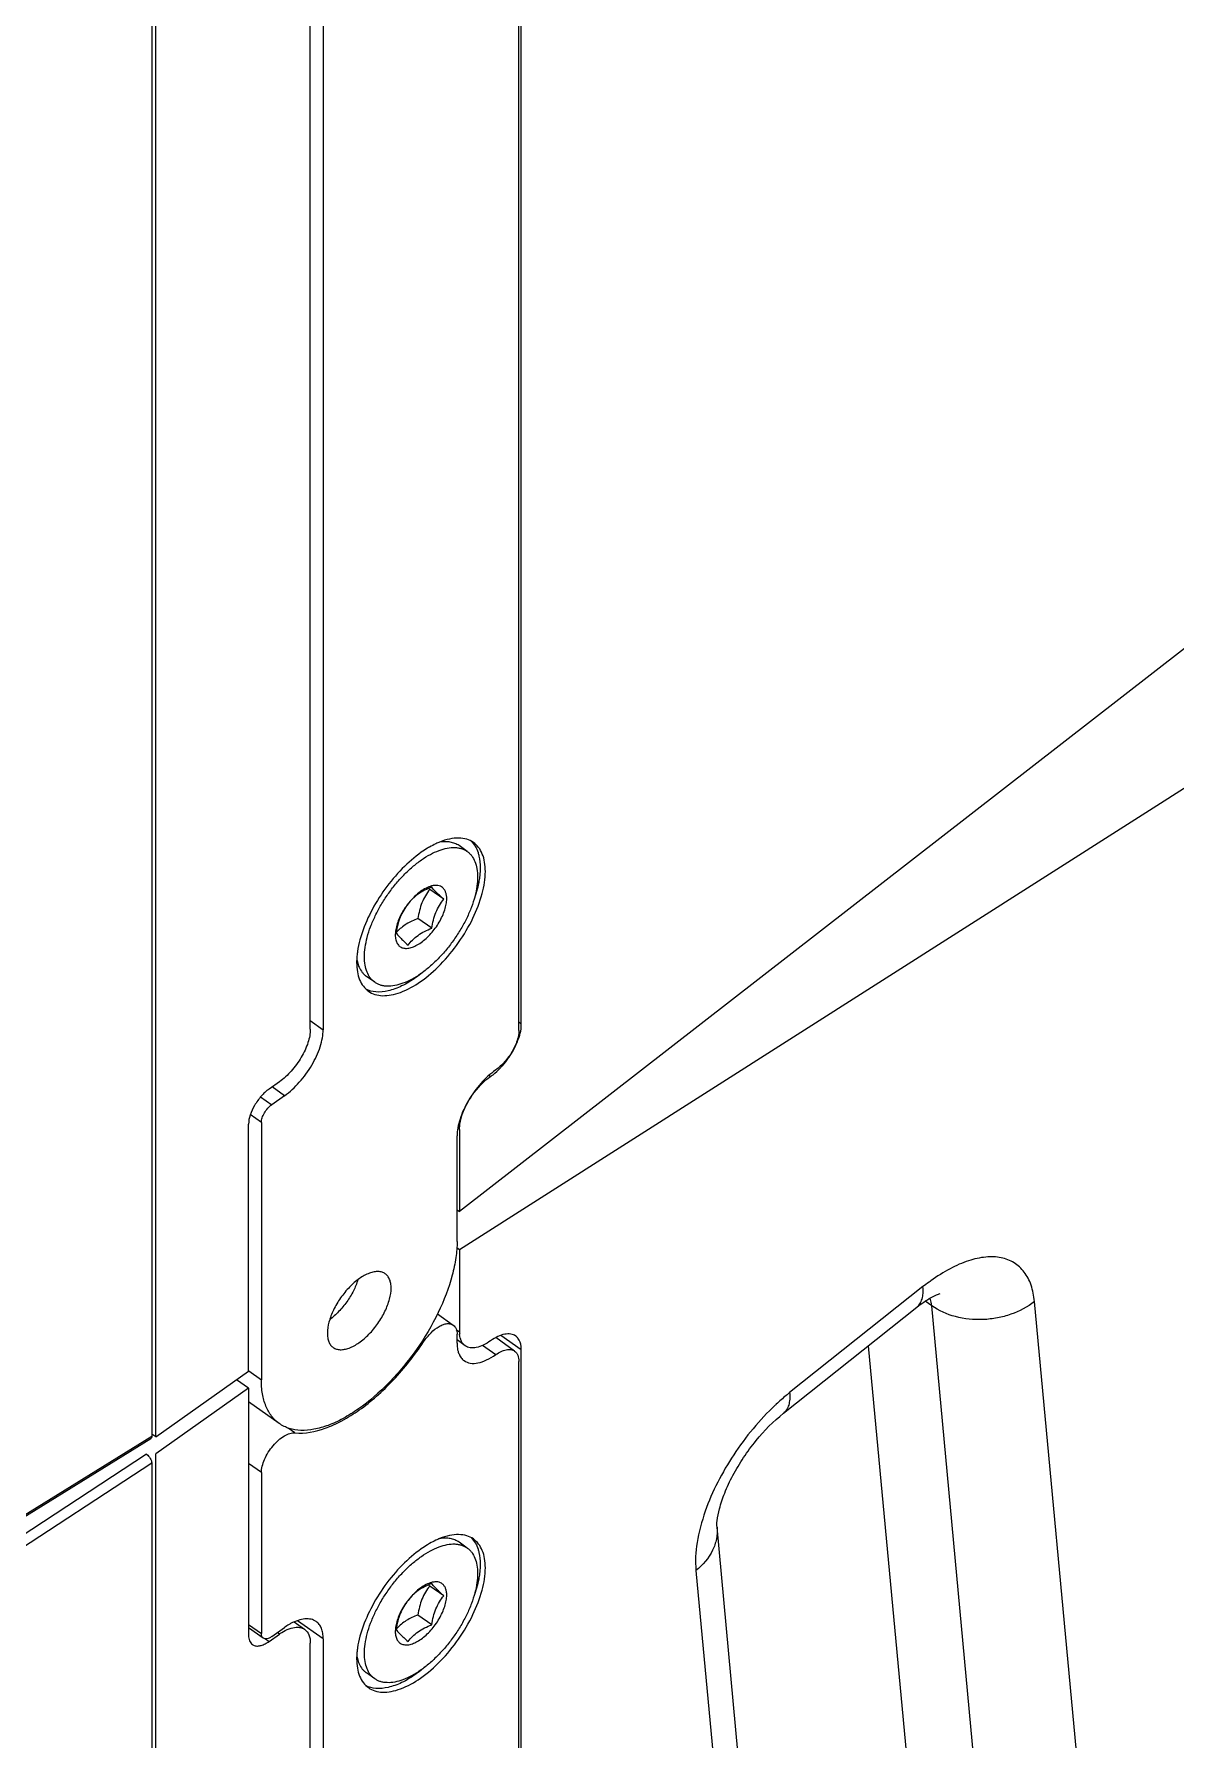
# Model space of a CAD drawing. Header units: millimetres. Extents: x 0 to 9253, y 0 to 2730.
# Drawn here: x 8726.2 to 8804.6, y 2020.8 to 2138 of the extents above; entities that cross this region are included whole.
import ezdxf

# ---------------------------------------------------------------- set-up
doc = ezdxf.new("R2010")
doc.units = ezdxf.units.MM
doc.layers.get('0').update_dxf_attribs({"lineweight": 13})

msp = doc.modelspace()

# ---------------------------------------------------------------- linework, layer by layer
at = {"color": 7, "linetype": 'Continuous'}
for p, q in [((8759.67, 2070), (8759.67, 2258.07)), ((8759.5, 2069.54), (8759.5, 2257.28)), ((8734.57, 2041.64), (8734.57, 2250.94)), ((8734.29, 2250.3), (8734.29, 2041.67)), ((8745.18, 2069.64), (8745.18, 2237.93)), ((8746.06, 2238.24), (8746.06, 2069.59)), ((8921.84, 2186.41), (8755.43, 2057.1)), ((8755.43, 2054.5), (8934.68, 2168.72)), ((8755.96, 2081.84), (8755.39, 2082.24)), ((8751.89, 2078.24), (8751.89, 2078.24)), ((8751.89, 2078.24), (8751.89, 2078.24)), ((8751.99, 2078.37), (8751.99, 2078.36)), ((8754.34, 2078.56), (8753.38, 2079.23)), ((8753.52, 2076.56), (8752.57, 2077.24)), ((8751.02, 2076.29), (8751.01, 2076.1)), ((8749.61, 2072.85), (8749.04, 2073.25)), ((8745.18, 2070.22), (8746.06, 2069.59)), ((8759.5, 2070.13), (8759.67, 2070)), ((8743.06, 2066.02), (8742.35, 2065.52)), ((8743.41, 2065.06), (8742.56, 2065.67)), ((8757.56, 2066.38), (8757.45, 2066.46)), ((8741.77, 2064.98), (8742.53, 2064.44)), ((8743.41, 2065.06), (8742.53, 2064.44)), ((8740.94, 2046.14), (8740.94, 2063.11)), ((8741.82, 2063.23), (8741.06, 2063.77)), ((8741.82, 2063.23), (8741.82, 2045.55)), ((8755.26, 2055.05), (8755.26, 2062.3)), ((8755.43, 2062.75), (8755.31, 2062.84)), ((8755.43, 2062.75), (8755.43, 2057.1)), ((8755.26, 2057.22), (8755.43, 2057.1)), ((8755.24, 2054.63), (8755.43, 2054.5)), ((8755.43, 2054.5), (8755.43, 2048.84)), ((8787.25, 2051.95), (8778.09, 2044.67)), ((8753.91, 2050.08), (8755, 2049.31)), ((8777.67, 2043.25), (8786.82, 2050.53)), ((8787.85, 2050.64), (8787.41, 2050.95)), ((8793.03, 1995.13), (8787.85, 2050.64)), ((8800.09, 1995.42), (8794.91, 2050.93)), ((8755.2, 2049), (8755.43, 2048.84)), ((8752.86, 2048.22), (8752.96, 2048.16)), ((8755.26, 2048.06), (8755.26, 2048.68)), ((8755.82, 2047.89), (8755.26, 2048.29)), ((8755.45, 2048.52), (8755.43, 2048.69)), ((8757.01, 2047.92), (8757.91, 2047.28)), ((8759.21, 2047.53), (8757.91, 2048.45)), ((8759.67, 2047.61), (8758.26, 2048.6)), ((8783.49, 2047.88), (8788.08, 1998.63)), ((8759.5, 1859.08), (8759.5, 2046.81)), ((8759.67, 1859.53), (8759.67, 2047.61)), ((8734.57, 2041.64), (8740.94, 2046.14)), ((8740.94, 2044.97), (8740.11, 2045.55)), ((8740.96, 2046.16), (8741.82, 2045.55)), ((8740.94, 2044.97), (8734.57, 2040.47)), ((8740.94, 2044.97), (8740.94, 2028)), ((8743.05, 2042.55), (8740.94, 2044.04)), ((8744.12, 2041.91), (8743.65, 2042.24)), ((8734.22, 2041.5), (8723.96, 2035.14)), ((8734.29, 2041.67), (8724.03, 2035.3)), ((8734.57, 2041.64), (8734.29, 2041.83)), ((8733.94, 2040.44), (8723.69, 2033.74)), ((8724.03, 2033.13), (8734.29, 2039.84)), ((8734.29, 2039.84), (8734.29, 1831.2)), ((8734.57, 1831.17), (8734.57, 2040.47)), ((8741.82, 2039.18), (8740.94, 2039.8)), ((8741.82, 2039.18), (8741.82, 2028.13)), ((8778.28, 1979.92), (8773.11, 2035.43)), ((8755.96, 2034), (8755.39, 2034.4)), ((8754.34, 2030.72), (8753.38, 2031.39)), ((8771.66, 2032.46), (8776.84, 1976.95)), ((8751.89, 2030.41), (8751.89, 2030.4)), ((8751.89, 2030.41), (8751.89, 2030.4)), ((8751.99, 2030.53), (8751.99, 2030.53)), ((8746.06, 2027.77), (8744.3, 2029.01)), ((8753.52, 2028.73), (8752.57, 2029.4)), ((8740.94, 2028.75), (8741.82, 2028.13)), ((8741.95, 2027.81), (8740.94, 2028.53)), ((8742.35, 2027.59), (8743.06, 2028.09)), ((8742.53, 2027.92), (8743.41, 2028.54)), ((8743.06, 2028.09), (8742.91, 2028.19)), ((8744.08, 2028.92), (8744.79, 2028.42)), ((8751.02, 2028.46), (8751.01, 2028.26)), ((8742.1, 2027.76), (8742.35, 2027.59)), ((8745.18, 1859.17), (8745.18, 2027.47)), ((8746.06, 2027.77), (8746.06, 1859.12)), ((8749.61, 2025.02), (8749.04, 2025.42))]:
    msp.add_line(p, q, dxfattribs=at)
for centre, radius, start, end in [((8755.93, 2077.86), 4.99, 111.9919, 113.587), ((8755.83, 2075.19), 4.99, 142.3029, 144.831), ((8755.79, 2075.22), 4.94, 142.0205, 142.2469), ((8755.77, 2075.24), 4.91, 140.4535, 142.0218), ((8770.62, 2098.2), 25.63, 227.4989, 227.7476), ((8755.83, 2075.19), 4.99, 145.4518, 147.0417), ((8755.85, 2075.18), 5.01, 144.8284, 145.4529), ((8753.65, 2073.99), 3.43, 136.9578, 138.8577), ((8754.32, 2074.11), 5.96, 171.6638, 173.0376), ((8752.96, 2074.22), 4.6, 177.4877, 179.9785), ((8757.37, 2048.84), 1.94, 179.9461, 184.474), ((8788.69, 2031.49), 16.91, 132.9385, 133.2113), ((8734.16, 2041.61), 0.125, 301.8787, 315.9106), ((8755.93, 2030.02), 4.99, 111.9919, 113.587), ((8770.62, 2050.36), 25.63, 227.4989, 227.7476), ((8755.83, 2027.35), 4.99, 145.4518, 147.0417), ((8755.85, 2027.34), 5.01, 144.8284, 145.4529), ((8755.83, 2027.35), 4.99, 142.3029, 144.831), ((8755.79, 2027.38), 4.94, 142.0205, 142.2469), ((8755.77, 2027.4), 4.91, 140.4535, 142.0218), ((8753.65, 2026.16), 3.43, 136.9578, 138.8577), ((8754.32, 2026.28), 5.96, 171.6638, 173.0376), ((8752.96, 2026.39), 4.6, 177.4877, 179.9785)]:
    msp.add_arc(centre, radius, start, end, dxfattribs=at)
for points, knots in [([(8752.8, 2081.78), (8752.33, 2081.45), (8751.43, 2080.66), (8750.26, 2079.27), (8749.31, 2077.72), (8748.84, 2076.61), (8748.67, 2076.05)], [0, 0, 0, 0, 0.239899, 0.497848, 0.756928, 1, 1, 1, 1]), ([(8748.89, 2074.6), (8748.89, 2074.81), (8748.93, 2075.27), (8749.08, 2075.96), (8749.31, 2076.69), (8749.64, 2077.44), (8750.03, 2078.18), (8750.5, 2078.9), (8751.02, 2079.59), (8751.59, 2080.22), (8752.18, 2080.78), (8752.79, 2081.26), (8753.4, 2081.64), (8753.99, 2081.91), (8754.56, 2082.08), (8755.01, 2082.12), (8755.34, 2082.09), (8755.56, 2082.04), (8755.77, 2081.95), (8755.9, 2081.88), (8755.96, 2081.84)], [0, 0, 0, 0, 0.056997, 0.119738, 0.187523, 0.259352, 0.334013, 0.41016, 0.486379, 0.561254, 0.633429, 0.701674, 0.764964, 0.822565, 0.874167, 0.920041, 0.941172, 0.961349, 0.98085, 1, 1, 1, 1]), ([(8753.37, 2082.14), (8753.32, 2082.12), (8753.13, 2082), (8752.94, 2081.88), (8752.8, 2081.78)], [0, 0, 0, 0, 0.243579, 1, 1, 1, 1]), ([(8753.94, 2082.43), (8753.89, 2082.41), (8753.7, 2082.32), (8753.51, 2082.22), (8753.37, 2082.14)], [0, 0, 0, 0, 0.242424, 1, 1, 1, 1]), ([(8756.39, 2082.45), (8756.25, 2082.55), (8755.92, 2082.71), (8755.34, 2082.78), (8754.71, 2082.71), (8754.28, 2082.57), (8754.06, 2082.48)], [0, 0, 0, 0, 0.215318, 0.446909, 0.706496, 1, 1, 1, 1]), ([(8755.39, 2082.24), (8755.3, 2082.3), (8755.11, 2082.4), (8754.79, 2082.49), (8754.43, 2082.52), (8754.19, 2082.5), (8754.06, 2082.47)], [0, 0, 0, 0, 0.229879, 0.468546, 0.723459, 1, 1, 1, 1]), ([(8755.96, 2081.84), (8756.01, 2081.8), (8756.12, 2081.7), (8756.32, 2081.48), (8756.51, 2081.14), (8756.64, 2080.64), (8756.67, 2080.28), (8756.67, 2080.1)], [0, 0, 0, 0, 0.108599, 0.219095, 0.452032, 0.710333, 1, 1, 1, 1]), ([(8756.22, 2082.55), (8756.32, 2082.45), (8756.52, 2082.2), (8756.65, 2081.91), (8756.7, 2081.76)], [0, 0, 0, 0, 0.481016, 1, 1, 1, 1]), ([(8757.2, 2080.47), (8757.2, 2080.68), (8757.17, 2081.09), (8757.02, 2081.65), (8756.76, 2082.12), (8756.52, 2082.36), (8756.39, 2082.45)], [0, 0, 0, 0, 0.289641, 0.548348, 0.781427, 1, 1, 1, 1]), ([(8756.7, 2081.76), (8756.72, 2081.68), (8756.81, 2081.34), (8756.85, 2080.99), (8756.85, 2080.72)], [0, 0, 0, 0, 0.232662, 1, 1, 1, 1]), ([(8756.85, 2080.72), (8756.85, 2080.67), (8756.84, 2080.45), (8756.82, 2080.24), (8756.8, 2080.07)], [0, 0, 0, 0, 0.240937, 1, 1, 1, 1]), ([(8749.17, 2072.24), (8749.31, 2072.15), (8749.62, 2071.99), (8750.16, 2071.91), (8750.76, 2071.97), (8751.67, 2072.23), (8752.85, 2072.9), (8754.19, 2074.08), (8755.4, 2075.55), (8756.37, 2077.19), (8757.01, 2078.84), (8757.2, 2079.96), (8757.2, 2080.47)], [0, 0, 0, 0, 0.038584, 0.079849, 0.125777, 0.177443, 0.29824, 0.438678, 0.589834, 0.740712, 0.880344, 1, 1, 1, 1]), ([(8756.67, 2080.1), (8756.67, 2079.88), (8756.63, 2079.43), (8756.49, 2078.73), (8756.25, 2078), (8755.93, 2077.25), (8755.53, 2076.51), (8755.06, 2075.79), (8754.54, 2075.1), (8753.97, 2074.47), (8753.38, 2073.91), (8752.77, 2073.43), (8752.16, 2073.05), (8751.57, 2072.78), (8751, 2072.61), (8750.55, 2072.57), (8750.22, 2072.6), (8750, 2072.65), (8749.79, 2072.74), (8749.66, 2072.81), (8749.61, 2072.85)], [0, 0, 0, 0, 0.056997, 0.119738, 0.187523, 0.259352, 0.334013, 0.41016, 0.486379, 0.561254, 0.633429, 0.701674, 0.764964, 0.822565, 0.874167, 0.920041, 0.941172, 0.961349, 0.98085, 1, 1, 1, 1]), ([(8753.52, 2079.39), (8753.35, 2079.33), (8753.03, 2079.18), (8752.58, 2078.92), (8752.19, 2078.6), (8751.98, 2078.36), (8751.89, 2078.24)], [0, 0, 0, 0, 0.267932, 0.525013, 0.768412, 1, 1, 1, 1]), ([(8753.5, 2079.47), (8753.37, 2079.43), (8753.1, 2079.33), (8752.72, 2079.08), (8752.34, 2078.76), (8752.1, 2078.5), (8751.99, 2078.37)], [0, 0, 0, 0, 0.210222, 0.451003, 0.716997, 1, 1, 1, 1]), ([(8754.55, 2078.6), (8754.55, 2078.68), (8754.54, 2078.83), (8754.48, 2079.04), (8754.39, 2079.22), (8754.27, 2079.36), (8754.11, 2079.46), (8753.92, 2079.51), (8753.71, 2079.51), (8753.57, 2079.49), (8753.5, 2079.47)], [0, 0, 0, 0, 0.147241, 0.279553, 0.399254, 0.510957, 0.620874, 0.73566, 0.860851, 1, 1, 1, 1]), ([(8754.34, 2078.56), (8754.24, 2078.65), (8754.06, 2078.81), (8753.82, 2079.04), (8753.64, 2079.23), (8753.55, 2079.34), (8753.52, 2079.39)], [0, 0, 0, 0, 0.34222, 0.629618, 0.846996, 1, 1, 1, 1]), ([(8756.8, 2080.07), (8756.79, 2079.95), (8756.7, 2079.41), (8756.55, 2078.88), (8756.41, 2078.49)], [0, 0, 0, 0, 0.235227, 1, 1, 1, 1]), ([(8751.01, 2076.1), (8751.01, 2075.99), (8751.03, 2075.79), (8751.12, 2075.55), (8751.22, 2075.41), (8751.31, 2075.32), (8751.41, 2075.25), (8751.57, 2075.19), (8751.81, 2075.17), (8752.12, 2075.23), (8752.45, 2075.37), (8752.8, 2075.58), (8753.14, 2075.86), (8753.47, 2076.19), (8753.77, 2076.57), (8754.04, 2076.97), (8754.25, 2077.39), (8754.42, 2077.81), (8754.52, 2078.21), (8754.55, 2078.47), (8754.55, 2078.6)], [0, 0, 0, 0, 0.053348, 0.099523, 0.120693, 0.141149, 0.161448, 0.182168, 0.226747, 0.278029, 0.337163, 0.403918, 0.477143, 0.555094, 0.635658, 0.716536, 0.79541, 0.8701, 0.938747, 1, 1, 1, 1]), ([(8751.89, 2078.24), (8751.78, 2078.1), (8751.58, 2077.81), (8751.34, 2077.33), (8751.17, 2076.8), (8751.1, 2076.43), (8751.07, 2076.25)], [0, 0, 0, 0, 0.238161, 0.484311, 0.739034, 1, 1, 1, 1]), ([(8753.38, 2079.23), (8753.28, 2079.09), (8753.08, 2078.8), (8752.83, 2078.32), (8752.67, 2077.79), (8752.6, 2077.42), (8752.57, 2077.24)], [0, 0, 0, 0, 0.238161, 0.484311, 0.739034, 1, 1, 1, 1]), ([(8753.52, 2076.56), (8753.55, 2076.75), (8753.62, 2077.12), (8753.79, 2077.65), (8754.03, 2078.13), (8754.23, 2078.42), (8754.34, 2078.56)], [0, 0, 0, 0, 0.260966, 0.515689, 0.761839, 1, 1, 1, 1]), ([(8751.65, 2077.9), (8751.56, 2077.77), (8751.4, 2077.5), (8751.22, 2077.09), (8751.09, 2076.68), (8751.04, 2076.42), (8751.02, 2076.29)], [0, 0, 0, 0, 0.272138, 0.533729, 0.778085, 1, 1, 1, 1]), ([(8752.57, 2077.24), (8752.43, 2077.18), (8752.16, 2077.07), (8751.77, 2076.86), (8751.43, 2076.61), (8751.24, 2076.43), (8751.15, 2076.33)], [0, 0, 0, 0, 0.264232, 0.520305, 0.765632, 1, 1, 1, 1]), ([(8748.67, 2076.05), (8748.64, 2075.96), (8748.54, 2075.61), (8748.46, 2075.24), (8748.42, 2074.97)], [0, 0, 0, 0, 0.260291, 1, 1, 1, 1]), ([(8751.07, 2076.25), (8751.1, 2076.2), (8751.19, 2076.08), (8751.37, 2075.9), (8751.61, 2075.67), (8751.79, 2075.5), (8751.89, 2075.41)], [0, 0, 0, 0, 0.153004, 0.370382, 0.657779, 1, 1, 1, 1]), ([(8751.89, 2075.41), (8751.98, 2075.53), (8752.19, 2075.77), (8752.58, 2076.09), (8753.03, 2076.36), (8753.35, 2076.5), (8753.52, 2076.56)], [0, 0, 0, 0, 0.231588, 0.474987, 0.732068, 1, 1, 1, 1]), ([(8748.4, 2074.83), (8748.4, 2074.8), (8748.38, 2074.66), (8748.37, 2074.52), (8748.37, 2074.42)], [0, 0, 0, 0, 0.255577, 1, 1, 1, 1]), ([(8748.36, 2074.22), (8748.36, 2074.01), (8748.39, 2073.6), (8748.54, 2073.04), (8748.8, 2072.57), (8749.04, 2072.34), (8749.17, 2072.24)], [0, 0, 0, 0, 0.289641, 0.548348, 0.781427, 1, 1, 1, 1]), ([(8748.38, 2074.39), (8748.39, 2074.35), (8748.43, 2074.17), (8748.48, 2074), (8748.54, 2073.88)], [0, 0, 0, 0, 0.261696, 1, 1, 1, 1]), ([(8748.54, 2073.88), (8748.59, 2073.76), (8748.7, 2073.58), (8748.88, 2073.38), (8748.99, 2073.29), (8749.04, 2073.25)], [0, 0, 0, 0, 0.513303, 0.758461, 1, 1, 1, 1]), ([(8749.61, 2072.85), (8749.55, 2072.9), (8749.44, 2072.99), (8749.24, 2073.21), (8749.05, 2073.56), (8748.92, 2074.05), (8748.89, 2074.41), (8748.89, 2074.6)], [0, 0, 0, 0, 0.108599, 0.219095, 0.452032, 0.710333, 1, 1, 1, 1]), ([(8753.01, 2073.63), (8752.97, 2073.59), (8752.77, 2073.43), (8752.58, 2073.28), (8752.43, 2073.18)], [0, 0, 0, 0, 0.255472, 1, 1, 1, 1]), ([(8752.43, 2073.18), (8752.12, 2072.96), (8751.51, 2072.59), (8750.58, 2072.24), (8749.72, 2072.14), (8749.2, 2072.27), (8748.99, 2072.39)], [0, 0, 0, 0, 0.308257, 0.575982, 0.803045, 1, 1, 1, 1]), ([(8759.65, 2069.65), (8759.65, 2069.68), (8759.67, 2069.79), (8759.67, 2069.91), (8759.67, 2070)], [0, 0, 0, 0, 0.260329, 1, 1, 1, 1]), ([(8745.18, 2069.64), (8745.18, 2069.33), (8745.04, 2068.65), (8744.58, 2067.67), (8743.91, 2066.75), (8743.36, 2066.23), (8743.06, 2066.02)], [0, 0, 0, 0, 0.217692, 0.475355, 0.7463, 1, 1, 1, 1]), ([(8743.41, 2065.06), (8743.78, 2065.33), (8744.48, 2065.98), (8745.31, 2067.12), (8745.81, 2068.18), (8746.02, 2069.01), (8746.06, 2069.41), (8746.06, 2069.59)], [0, 0, 0, 0, 0.25354, 0.524314, 0.781814, 0.897192, 1, 1, 1, 1]), ([(8759.5, 2069.54), (8759.5, 2069.31), (8759.39, 2068.8), (8759.05, 2068.06), (8758.55, 2067.38), (8758.13, 2066.99), (8757.91, 2066.83)], [0, 0, 0, 0, 0.217692, 0.475355, 0.7463, 1, 1, 1, 1]), ([(8758.8, 2067.67), (8758.87, 2067.77), (8759.12, 2068.15), (8759.33, 2068.56), (8759.44, 2068.88)], [0, 0, 0, 0, 0.257249, 1, 1, 1, 1]), ([(8759.44, 2068.88), (8759.47, 2068.94), (8759.56, 2069.19), (8759.62, 2069.45), (8759.65, 2069.65)], [0, 0, 0, 0, 0.26392, 1, 1, 1, 1]), ([(8758.22, 2066.95), (8758.27, 2067.01), (8758.48, 2067.24), (8758.67, 2067.48), (8758.8, 2067.67)], [0, 0, 0, 0, 0.246547, 1, 1, 1, 1]), ([(8757.91, 2066.83), (8757.53, 2066.56), (8756.84, 2065.92), (8756.01, 2064.77), (8755.51, 2063.71), (8755.3, 2062.88), (8755.26, 2062.49), (8755.26, 2062.3)], [0, 0, 0, 0, 0.25354, 0.524314, 0.781814, 0.897192, 1, 1, 1, 1]), ([(8757.56, 2066.38), (8757.62, 2066.42), (8757.85, 2066.6), (8758.06, 2066.8), (8758.22, 2066.95)], [0, 0, 0, 0, 0.238828, 1, 1, 1, 1]), ([(8742.35, 2065.52), (8742.15, 2065.38), (8741.78, 2065.03), (8741.34, 2064.42), (8741.03, 2063.77), (8740.94, 2063.32), (8740.94, 2063.11)], [0, 0, 0, 0, 0.25369, 0.524649, 0.782315, 1, 1, 1, 1]), ([(8755.45, 2063.11), (8755.49, 2063.38), (8755.65, 2063.93), (8756.17, 2064.99), (8756.76, 2065.72), (8757.22, 2066.12)], [0, 0, 0, 0, 0.226891, 0.48125, 1, 1, 1, 1]), ([(8757.22, 2066.12), (8757.25, 2066.14), (8757.36, 2066.24), (8757.47, 2066.32), (8757.56, 2066.38)], [0, 0, 0, 0, 0.256541, 1, 1, 1, 1]), ([(8741.82, 2063.23), (8741.82, 2063.34), (8741.87, 2063.56), (8742.02, 2063.89), (8742.24, 2064.2), (8742.43, 2064.37), (8742.53, 2064.44)], [0, 0, 0, 0, 0.217685, 0.475351, 0.74631, 1, 1, 1, 1]), ([(8755.43, 2062.75), (8755.43, 2062.78), (8755.43, 2062.9), (8755.44, 2063.02), (8755.45, 2063.11)], [0, 0, 0, 0, 0.239609, 1, 1, 1, 1]), ([(8755.26, 2055.05), (8755.26, 2054.68), (8755.19, 2053.9), (8754.84, 2052.24), (8754, 2050.07), (8752.52, 2047.58), (8750.68, 2045.34), (8748.92, 2043.8), (8747.47, 2042.89), (8746.45, 2042.41), (8745.47, 2042.13), (8744.56, 2042.04), (8743.74, 2042.17), (8743.26, 2042.4), (8743.05, 2042.55)], [0, 0, 0, 0, 0.057022, 0.119842, 0.2594, 0.410195, 0.561279, 0.701653, 0.764991, 0.822638, 0.874277, 0.920188, 0.961433, 1, 1, 1, 1]), ([(8794.91, 2050.93), (8794.87, 2051.32), (8794.74, 2052.03), (8794.26, 2052.97), (8793.54, 2053.64), (8792.6, 2054), (8791.51, 2054.02), (8790.32, 2053.75), (8789.05, 2053.19), (8788.22, 2052.66), (8787.8, 2052.36)], [0, 0, 0, 0, 0.124669, 0.234241, 0.335542, 0.438593, 0.552627, 0.683307, 0.832679, 1, 1, 1, 1]), ([(8750.33, 2052.84), (8750.26, 2052.88), (8750.1, 2052.96), (8749.84, 2053), (8749.54, 2052.97), (8749.09, 2052.84), (8748.5, 2052.51), (8747.84, 2051.92), (8747.24, 2051.19), (8746.76, 2050.38), (8746.44, 2049.56), (8746.35, 2049.01), (8746.35, 2048.75)], [0, 0, 0, 0, 0.038579, 0.079837, 0.125768, 0.177424, 0.298224, 0.438665, 0.589818, 0.74069, 0.880343, 1, 1, 1, 1]), ([(8748.45, 2052.42), (8748.37, 2052.16), (8748.15, 2051.63), (8747.7, 2050.9), (8747.15, 2050.23), (8746.73, 2049.85), (8746.51, 2049.68)], [0, 0, 0, 0, 0.24223, 0.499969, 0.757716, 1, 1, 1, 1]), ([(8750.73, 2051.85), (8750.73, 2051.96), (8750.72, 2052.16), (8750.64, 2052.44), (8750.51, 2052.67), (8750.39, 2052.79), (8750.33, 2052.84)], [0, 0, 0, 0, 0.289409, 0.548282, 0.781462, 1, 1, 1, 1]), ([(8746.75, 2047.77), (8746.82, 2047.73), (8746.97, 2047.65), (8747.24, 2047.61), (8747.54, 2047.64), (8747.99, 2047.77), (8748.57, 2048.1), (8749.24, 2048.68), (8749.84, 2049.41), (8750.32, 2050.23), (8750.64, 2051.05), (8750.73, 2051.6), (8750.73, 2051.85)], [0, 0, 0, 0, 0.038579, 0.079837, 0.125768, 0.177424, 0.298224, 0.438665, 0.589818, 0.74069, 0.880343, 1, 1, 1, 1]), ([(8786.82, 2050.53), (8786.91, 2050.6), (8787.06, 2050.77), (8787.21, 2051.11), (8787.27, 2051.51), (8787.26, 2051.79), (8787.25, 2051.95)], [0, 0, 0, 0, 0.211552, 0.441248, 0.702202, 1, 1, 1, 1]), ([(8786.82, 2050.53), (8787.14, 2050.78), (8787.58, 2051.09), (8788.14, 2051.38), (8788.35, 2051.46), (8788.43, 2051.48)], [0, 0, 0, 0, 0.639851, 0.862284, 1, 1, 1, 1]), ([(8787.8, 2052.36), (8787.76, 2052.33), (8787.57, 2052.2), (8787.39, 2052.05), (8787.25, 2051.95)], [0, 0, 0, 0, 0.246989, 1, 1, 1, 1]), ([(8787.85, 2050.64), (8787.85, 2050.68), (8787.83, 2050.86), (8787.79, 2051.04), (8787.75, 2051.16)], [0, 0, 0, 0, 0.261983, 1, 1, 1, 1]), ([(8794.91, 2050.93), (8794.43, 2050.55), (8793.58, 2050.1), (8792.36, 2049.78), (8791.07, 2049.63), (8789.5, 2049.78), (8788.34, 2050.29), (8787.85, 2050.64)], [0, 0, 0, 0, 0.245682, 0.374968, 0.505702, 0.762019, 1, 1, 1, 1]), ([(8752.96, 2048.16), (8753.11, 2048.38), (8753.43, 2048.78), (8753.91, 2049.17), (8754.3, 2049.35), (8754.56, 2049.42), (8754.8, 2049.41), (8754.94, 2049.35), (8755, 2049.31)], [0, 0, 0, 0, 0.317013, 0.601581, 0.722908, 0.82799, 0.918519, 1, 1, 1, 1]), ([(8755, 2049.31), (8755.08, 2049.25), (8755.23, 2049.05), (8755.26, 2048.81), (8755.26, 2048.68)], [0, 0, 0, 0, 0.450579, 1, 1, 1, 1]), ([(8744.12, 2041.91), (8744.82, 2041.84), (8745.96, 2042.08), (8747.4, 2042.74), (8748.59, 2043.48), (8749.76, 2044.42), (8751.31, 2045.93), (8752.34, 2047.23), (8752.96, 2048.16)], [0, 0, 0, 0, 0.187159, 0.299772, 0.424369, 0.559285, 0.702138, 1, 1, 1, 1]), ([(8746.35, 2048.75), (8746.35, 2048.65), (8746.36, 2048.45), (8746.44, 2048.17), (8746.56, 2047.94), (8746.68, 2047.82), (8746.75, 2047.77)], [0, 0, 0, 0, 0.289409, 0.548282, 0.781462, 1, 1, 1, 1]), ([(8755.26, 2048.06), (8755.26, 2048.02), (8755.26, 2047.89), (8755.27, 2047.76), (8755.29, 2047.66)], [0, 0, 0, 0, 0.260727, 1, 1, 1, 1]), ([(8755.53, 2048.26), (8755.52, 2048.28), (8755.49, 2048.37), (8755.47, 2048.46), (8755.45, 2048.52)], [0, 0, 0, 0, 0.239739, 1, 1, 1, 1]), ([(8755.82, 2047.89), (8755.78, 2047.92), (8755.66, 2048.01), (8755.58, 2048.15), (8755.53, 2048.26)], [0, 0, 0, 0, 0.241501, 1, 1, 1, 1]), ([(8757.56, 2048.23), (8757.4, 2048.12), (8757.09, 2047.93), (8756.61, 2047.76), (8756.17, 2047.73), (8755.92, 2047.82), (8755.82, 2047.89)], [0, 0, 0, 0, 0.312332, 0.58033, 0.804508, 1, 1, 1, 1]), ([(8759.29, 2048.56), (8759.19, 2048.63), (8758.93, 2048.72), (8758.5, 2048.7), (8758.03, 2048.53), (8757.72, 2048.34), (8757.56, 2048.23)], [0, 0, 0, 0, 0.195944, 0.420247, 0.688031, 1, 1, 1, 1]), ([(8759.67, 2047.61), (8759.67, 2047.69), (8759.66, 2047.96), (8759.57, 2048.25), (8759.44, 2048.41)], [0, 0, 0, 0, 0.28427, 1, 1, 1, 1]), ([(8755.29, 2047.66), (8755.29, 2047.63), (8755.32, 2047.52), (8755.35, 2047.4), (8755.39, 2047.33)], [0, 0, 0, 0, 0.260895, 1, 1, 1, 1]), ([(8755.39, 2047.33), (8755.43, 2047.23), (8755.52, 2047.06), (8755.66, 2046.92), (8755.74, 2046.87)], [0, 0, 0, 0, 0.515486, 1, 1, 1, 1]), ([(8755.74, 2046.87), (8755.87, 2046.78), (8756.18, 2046.66), (8756.73, 2046.69), (8757.32, 2046.91), (8757.71, 2047.14), (8757.91, 2047.28)], [0, 0, 0, 0, 0.195804, 0.420066, 0.687916, 1, 1, 1, 1]), ([(8757.91, 2047.28), (8758.03, 2047.36), (8758.26, 2047.5), (8758.61, 2047.63), (8758.94, 2047.65), (8759.13, 2047.58), (8759.21, 2047.53)], [0, 0, 0, 0, 0.312084, 0.579934, 0.804197, 1, 1, 1, 1]), ([(8759.21, 2047.53), (8759.25, 2047.49), (8759.34, 2047.41), (8759.47, 2047.17), (8759.5, 2046.96), (8759.5, 2046.81)], [0, 0, 0, 0, 0.219098, 0.452864, 1, 1, 1, 1]), ([(8743.05, 2042.55), (8742.85, 2042.69), (8742.48, 2043.05), (8742.09, 2043.76), (8741.86, 2044.61), (8741.82, 2045.23), (8741.82, 2045.55)], [0, 0, 0, 0, 0.218595, 0.451659, 0.710302, 1, 1, 1, 1]), ([(8778.09, 2044.67), (8778.01, 2044.61), (8777.7, 2044.35), (8777.39, 2044.08), (8777.17, 2043.87)], [0, 0, 0, 0, 0.24522, 1, 1, 1, 1]), ([(8778.09, 2044.67), (8778.11, 2044.52), (8778.11, 2044.23), (8778.05, 2043.83), (8777.9, 2043.49), (8777.75, 2043.32), (8777.67, 2043.25)], [0, 0, 0, 0, 0.297798, 0.558752, 0.788448, 1, 1, 1, 1]), ([(8777.11, 2043.82), (8776.03, 2042.8), (8774.14, 2040.52), (8772.78, 2037.89), (8772.3, 2036.52)], [0, 0, 0, 0, 0.505643, 1, 1, 1, 1]), ([(8773.11, 2035.43), (8773.09, 2035.57), (8773.12, 2036), (8773.28, 2036.79), (8773.64, 2037.84), (8774.19, 2039.02), (8774.92, 2040.23), (8776.01, 2041.71), (8776.97, 2042.7), (8777.67, 2043.25)], [0, 0, 0, 0, 0.046333, 0.137894, 0.261079, 0.404193, 0.557859, 0.713851, 1, 1, 1, 1]), ([(8741.82, 2039.18), (8741.82, 2039.32), (8741.87, 2039.64), (8742.09, 2040.28), (8742.48, 2040.89), (8742.98, 2041.41), (8743.37, 2041.7), (8743.75, 2041.88), (8744, 2041.92), (8744.12, 2041.91)], [0, 0, 0, 0, 0.113321, 0.244473, 0.532195, 0.673082, 0.801061, 0.91062, 1, 1, 1, 1]), ([(8734.29, 2041.67), (8734.29, 2041.65), (8734.29, 2041.6), (8734.27, 2041.55), (8734.25, 2041.52)], [0, 0, 0, 0, 0.286412, 1, 1, 1, 1]), ([(8733.94, 2040.44), (8734.04, 2040.37), (8734.17, 2040.22), (8734.27, 2040), (8734.29, 2039.89), (8734.29, 2039.84)], [0, 0, 0, 0, 0.523295, 0.781873, 1, 1, 1, 1]), ([(8772.3, 2036.52), (8772.06, 2035.82), (8771.69, 2034.49), (8771.6, 2033.1), (8771.66, 2032.46)], [0, 0, 0, 0, 0.538874, 1, 1, 1, 1]), ([(8756.39, 2034.62), (8756.25, 2034.72), (8755.92, 2034.87), (8755.34, 2034.95), (8754.71, 2034.87), (8754.28, 2034.74), (8754.06, 2034.65)], [0, 0, 0, 0, 0.215318, 0.446909, 0.706496, 1, 1, 1, 1]), ([(8773.11, 2035.43), (8773.13, 2035.16), (8773.1, 2034.61), (8772.73, 2033.52), (8772.13, 2032.83), (8771.66, 2032.46)], [0, 0, 0, 0, 0.23397, 0.475737, 1, 1, 1, 1]), ([(8752.8, 2033.94), (8752.33, 2033.61), (8751.43, 2032.83), (8750.26, 2031.44), (8749.31, 2029.89), (8748.84, 2028.77), (8748.67, 2028.22)], [0, 0, 0, 0, 0.239899, 0.497848, 0.756928, 1, 1, 1, 1]), ([(8748.89, 2026.76), (8748.89, 2026.98), (8748.93, 2027.43), (8749.08, 2028.13), (8749.31, 2028.86), (8749.64, 2029.6), (8750.03, 2030.35), (8750.5, 2031.07), (8751.02, 2031.76), (8751.59, 2032.39), (8752.18, 2032.95), (8752.79, 2033.42), (8753.4, 2033.8), (8753.99, 2034.08), (8754.56, 2034.25), (8755.01, 2034.29), (8755.34, 2034.26), (8755.56, 2034.2), (8755.77, 2034.12), (8755.9, 2034.04), (8755.96, 2034)], [0, 0, 0, 0, 0.056997, 0.119738, 0.187523, 0.259352, 0.334013, 0.41016, 0.486379, 0.561254, 0.633429, 0.701674, 0.764964, 0.822565, 0.874167, 0.920041, 0.941172, 0.961349, 0.98085, 1, 1, 1, 1]), ([(8753.37, 2034.31), (8753.32, 2034.28), (8753.13, 2034.17), (8752.94, 2034.04), (8752.8, 2033.94)], [0, 0, 0, 0, 0.243579, 1, 1, 1, 1]), ([(8753.94, 2034.59), (8753.89, 2034.57), (8753.7, 2034.49), (8753.51, 2034.39), (8753.37, 2034.31)], [0, 0, 0, 0, 0.242424, 1, 1, 1, 1]), ([(8755.39, 2034.4), (8755.3, 2034.46), (8755.11, 2034.57), (8754.79, 2034.66), (8754.43, 2034.69), (8754.19, 2034.66), (8754.06, 2034.64)], [0, 0, 0, 0, 0.229879, 0.468546, 0.723459, 1, 1, 1, 1]), ([(8755.96, 2034), (8756.01, 2033.96), (8756.12, 2033.87), (8756.32, 2033.65), (8756.51, 2033.3), (8756.64, 2032.81), (8756.67, 2032.45), (8756.67, 2032.26)], [0, 0, 0, 0, 0.108599, 0.219095, 0.452032, 0.710333, 1, 1, 1, 1]), ([(8756.22, 2034.72), (8756.32, 2034.61), (8756.52, 2034.36), (8756.65, 2034.08), (8756.7, 2033.92)], [0, 0, 0, 0, 0.481016, 1, 1, 1, 1]), ([(8757.2, 2032.64), (8757.2, 2032.85), (8757.17, 2033.26), (8757.02, 2033.82), (8756.76, 2034.28), (8756.52, 2034.52), (8756.39, 2034.62)], [0, 0, 0, 0, 0.289641, 0.548348, 0.781427, 1, 1, 1, 1]), ([(8756.7, 2033.92), (8756.72, 2033.85), (8756.81, 2033.51), (8756.85, 2033.16), (8756.85, 2032.89)], [0, 0, 0, 0, 0.232662, 1, 1, 1, 1]), ([(8749.17, 2024.41), (8749.31, 2024.31), (8749.62, 2024.16), (8750.16, 2024.08), (8750.76, 2024.13), (8751.67, 2024.4), (8752.85, 2025.07), (8754.19, 2026.24), (8755.4, 2027.72), (8756.37, 2029.36), (8757.01, 2031.01), (8757.2, 2032.12), (8757.2, 2032.64)], [0, 0, 0, 0, 0.038584, 0.079849, 0.125777, 0.177443, 0.29824, 0.438678, 0.589834, 0.740712, 0.880344, 1, 1, 1, 1]), ([(8756.85, 2032.89), (8756.85, 2032.84), (8756.84, 2032.62), (8756.82, 2032.4), (8756.8, 2032.24)], [0, 0, 0, 0, 0.240937, 1, 1, 1, 1]), ([(8756.67, 2032.26), (8756.67, 2032.05), (8756.63, 2031.59), (8756.49, 2030.9), (8756.25, 2030.17), (8755.93, 2029.42), (8755.53, 2028.68), (8755.06, 2027.95), (8754.54, 2027.27), (8753.97, 2026.64), (8753.38, 2026.08), (8752.77, 2025.6), (8752.16, 2025.22), (8751.57, 2024.94), (8751, 2024.78), (8750.55, 2024.74), (8750.22, 2024.77), (8750, 2024.82), (8749.79, 2024.9), (8749.66, 2024.98), (8749.61, 2025.02)], [0, 0, 0, 0, 0.056997, 0.119738, 0.187523, 0.259352, 0.334013, 0.41016, 0.486379, 0.561254, 0.633429, 0.701674, 0.764964, 0.822565, 0.874167, 0.920041, 0.941172, 0.961349, 0.98085, 1, 1, 1, 1]), ([(8753.52, 2031.56), (8753.35, 2031.49), (8753.03, 2031.35), (8752.58, 2031.09), (8752.19, 2030.77), (8751.98, 2030.53), (8751.89, 2030.4)], [0, 0, 0, 0, 0.267932, 0.525013, 0.768412, 1, 1, 1, 1]), ([(8753.5, 2031.63), (8753.37, 2031.6), (8753.1, 2031.49), (8752.72, 2031.25), (8752.34, 2030.93), (8752.1, 2030.67), (8751.99, 2030.53)], [0, 0, 0, 0, 0.210222, 0.451003, 0.716997, 1, 1, 1, 1]), ([(8753.38, 2031.39), (8753.28, 2031.26), (8753.08, 2030.97), (8752.83, 2030.49), (8752.67, 2029.96), (8752.6, 2029.59), (8752.57, 2029.4)], [0, 0, 0, 0, 0.238161, 0.484311, 0.739034, 1, 1, 1, 1]), ([(8754.55, 2030.76), (8754.55, 2030.84), (8754.54, 2031), (8754.48, 2031.21), (8754.39, 2031.39), (8754.27, 2031.53), (8754.11, 2031.63), (8753.92, 2031.68), (8753.71, 2031.68), (8753.57, 2031.65), (8753.5, 2031.63)], [0, 0, 0, 0, 0.147241, 0.279553, 0.399254, 0.510957, 0.620874, 0.73566, 0.860851, 1, 1, 1, 1]), ([(8754.34, 2030.72), (8754.24, 2030.81), (8754.06, 2030.98), (8753.82, 2031.21), (8753.64, 2031.4), (8753.55, 2031.51), (8753.52, 2031.56)], [0, 0, 0, 0, 0.34222, 0.629618, 0.846996, 1, 1, 1, 1]), ([(8756.8, 2032.24), (8756.79, 2032.11), (8756.7, 2031.57), (8756.55, 2031.05), (8756.41, 2030.66)], [0, 0, 0, 0, 0.235227, 1, 1, 1, 1]), ([(8751.01, 2028.26), (8751.01, 2028.15), (8751.03, 2027.95), (8751.12, 2027.72), (8751.22, 2027.58), (8751.31, 2027.49), (8751.41, 2027.42), (8751.57, 2027.36), (8751.81, 2027.33), (8752.12, 2027.39), (8752.45, 2027.53), (8752.8, 2027.74), (8753.14, 2028.02), (8753.47, 2028.36), (8753.77, 2028.73), (8754.04, 2029.14), (8754.25, 2029.56), (8754.42, 2029.98), (8754.52, 2030.38), (8754.55, 2030.64), (8754.55, 2030.76)], [0, 0, 0, 0, 0.053348, 0.099523, 0.120693, 0.141149, 0.161448, 0.182168, 0.226747, 0.278029, 0.337163, 0.403918, 0.477143, 0.555094, 0.635658, 0.716536, 0.79541, 0.8701, 0.938747, 1, 1, 1, 1]), ([(8751.89, 2030.4), (8751.78, 2030.27), (8751.58, 2029.98), (8751.34, 2029.5), (8751.17, 2028.97), (8751.1, 2028.6), (8751.07, 2028.41)], [0, 0, 0, 0, 0.238161, 0.484311, 0.739034, 1, 1, 1, 1]), ([(8753.52, 2028.73), (8753.55, 2028.92), (8753.62, 2029.29), (8753.79, 2029.82), (8754.03, 2030.3), (8754.23, 2030.59), (8754.34, 2030.72)], [0, 0, 0, 0, 0.260966, 0.515689, 0.761839, 1, 1, 1, 1]), ([(8745.58, 2028.95), (8745.47, 2029.03), (8745.22, 2029.13), (8744.79, 2029.15), (8744.31, 2029.04), (8744, 2028.9), (8743.83, 2028.81)], [0, 0, 0, 0, 0.205827, 0.43336, 0.696436, 1, 1, 1, 1]), ([(8751.65, 2030.07), (8751.56, 2029.93), (8751.4, 2029.67), (8751.22, 2029.25), (8751.09, 2028.85), (8751.04, 2028.58), (8751.02, 2028.46)], [0, 0, 0, 0, 0.272138, 0.533729, 0.778085, 1, 1, 1, 1]), ([(8752.57, 2029.4), (8752.43, 2029.35), (8752.16, 2029.23), (8751.77, 2029.03), (8751.43, 2028.78), (8751.24, 2028.59), (8751.15, 2028.5)], [0, 0, 0, 0, 0.264232, 0.520305, 0.765632, 1, 1, 1, 1]), ([(8740.94, 2028), (8740.94, 2027.87), (8740.97, 2027.63), (8741.11, 2027.43), (8741.2, 2027.37)], [0, 0, 0, 0, 0.549315, 1, 1, 1, 1]), ([(8741.95, 2027.81), (8741.91, 2027.84), (8741.83, 2027.94), (8741.82, 2028.06), (8741.82, 2028.13)], [0, 0, 0, 0, 0.450685, 1, 1, 1, 1]), ([(8742.53, 2027.92), (8742.47, 2027.88), (8742.37, 2027.82), (8742.21, 2027.76), (8742.07, 2027.75), (8741.98, 2027.79), (8741.95, 2027.81)], [0, 0, 0, 0, 0.311793, 0.58005, 0.804335, 1, 1, 1, 1]), ([(8743.06, 2028.09), (8743.11, 2028.13), (8743.32, 2028.26), (8743.54, 2028.38), (8743.72, 2028.45)], [0, 0, 0, 0, 0.26665, 1, 1, 1, 1]), ([(8743.83, 2028.81), (8743.8, 2028.79), (8743.65, 2028.71), (8743.51, 2028.62), (8743.41, 2028.54)], [0, 0, 0, 0, 0.242417, 1, 1, 1, 1]), ([(8743.72, 2028.45), (8743.77, 2028.47), (8743.96, 2028.53), (8744.16, 2028.57), (8744.31, 2028.56)], [0, 0, 0, 0, 0.272932, 1, 1, 1, 1]), ([(8744.31, 2028.56), (8744.35, 2028.56), (8744.52, 2028.55), (8744.69, 2028.49), (8744.79, 2028.42)], [0, 0, 0, 0, 0.266618, 1, 1, 1, 1]), ([(8744.79, 2028.42), (8744.92, 2028.32), (8745.14, 2028.02), (8745.18, 2027.66), (8745.18, 2027.47)], [0, 0, 0, 0, 0.450318, 1, 1, 1, 1]), ([(8746.06, 2027.77), (8746.06, 2027.9), (8746.05, 2028.14), (8745.96, 2028.48), (8745.8, 2028.76), (8745.66, 2028.9), (8745.58, 2028.95)], [0, 0, 0, 0, 0.289414, 0.54828, 0.781456, 1, 1, 1, 1]), ([(8748.67, 2028.22), (8748.64, 2028.13), (8748.54, 2027.77), (8748.46, 2027.41), (8748.42, 2027.14)], [0, 0, 0, 0, 0.260291, 1, 1, 1, 1]), ([(8751.07, 2028.41), (8751.1, 2028.36), (8751.19, 2028.25), (8751.37, 2028.06), (8751.61, 2027.83), (8751.79, 2027.67), (8751.89, 2027.58)], [0, 0, 0, 0, 0.153004, 0.370382, 0.657779, 1, 1, 1, 1]), ([(8751.89, 2027.58), (8751.98, 2027.7), (8752.19, 2027.94), (8752.58, 2028.26), (8753.03, 2028.52), (8753.35, 2028.66), (8753.52, 2028.73)], [0, 0, 0, 0, 0.231588, 0.474987, 0.732068, 1, 1, 1, 1]), ([(8741.2, 2027.37), (8741.25, 2027.33), (8741.39, 2027.27), (8741.63, 2027.26), (8741.89, 2027.33), (8742.06, 2027.41), (8742.15, 2027.46)], [0, 0, 0, 0, 0.204286, 0.431217, 0.695051, 1, 1, 1, 1]), ([(8742.15, 2027.46), (8742.17, 2027.47), (8742.24, 2027.51), (8742.3, 2027.55), (8742.35, 2027.59)], [0, 0, 0, 0, 0.243618, 1, 1, 1, 1]), ([(8748.4, 2027), (8748.4, 2026.96), (8748.38, 2026.83), (8748.37, 2026.69), (8748.37, 2026.59)], [0, 0, 0, 0, 0.255577, 1, 1, 1, 1]), ([(8749.61, 2025.02), (8749.55, 2025.06), (8749.44, 2025.15), (8749.24, 2025.37), (8749.05, 2025.72), (8748.92, 2026.22), (8748.89, 2026.57), (8748.89, 2026.76)], [0, 0, 0, 0, 0.108599, 0.219095, 0.452032, 0.710333, 1, 1, 1, 1]), ([(8748.36, 2026.39), (8748.36, 2026.17), (8748.39, 2025.77), (8748.54, 2025.2), (8748.8, 2024.74), (8749.04, 2024.5), (8749.17, 2024.41)], [0, 0, 0, 0, 0.289641, 0.548348, 0.781427, 1, 1, 1, 1]), ([(8748.38, 2026.56), (8748.39, 2026.51), (8748.43, 2026.34), (8748.48, 2026.17), (8748.54, 2026.05)], [0, 0, 0, 0, 0.261696, 1, 1, 1, 1]), ([(8748.54, 2026.05), (8748.59, 2025.92), (8748.7, 2025.74), (8748.88, 2025.54), (8748.99, 2025.46), (8749.04, 2025.42)], [0, 0, 0, 0, 0.513303, 0.758461, 1, 1, 1, 1]), ([(8753.01, 2025.8), (8752.97, 2025.76), (8752.77, 2025.6), (8752.58, 2025.45), (8752.43, 2025.34)], [0, 0, 0, 0, 0.255472, 1, 1, 1, 1]), ([(8752.43, 2025.34), (8752.12, 2025.12), (8751.51, 2024.75), (8750.58, 2024.4), (8749.72, 2024.31), (8749.2, 2024.44), (8748.99, 2024.55)], [0, 0, 0, 0, 0.308257, 0.575982, 0.803045, 1, 1, 1, 1])]:
    msp.add_open_spline(points, degree=3, knots=knots, dxfattribs=at)
msp.add_open_spline([(8759.44, 2048.41), (8759.4, 2048.46), (8759.34, 2048.51), (8759.29, 2048.56)], degree=3, dxfattribs=at)

doc.saveas('drawing.dxf')
